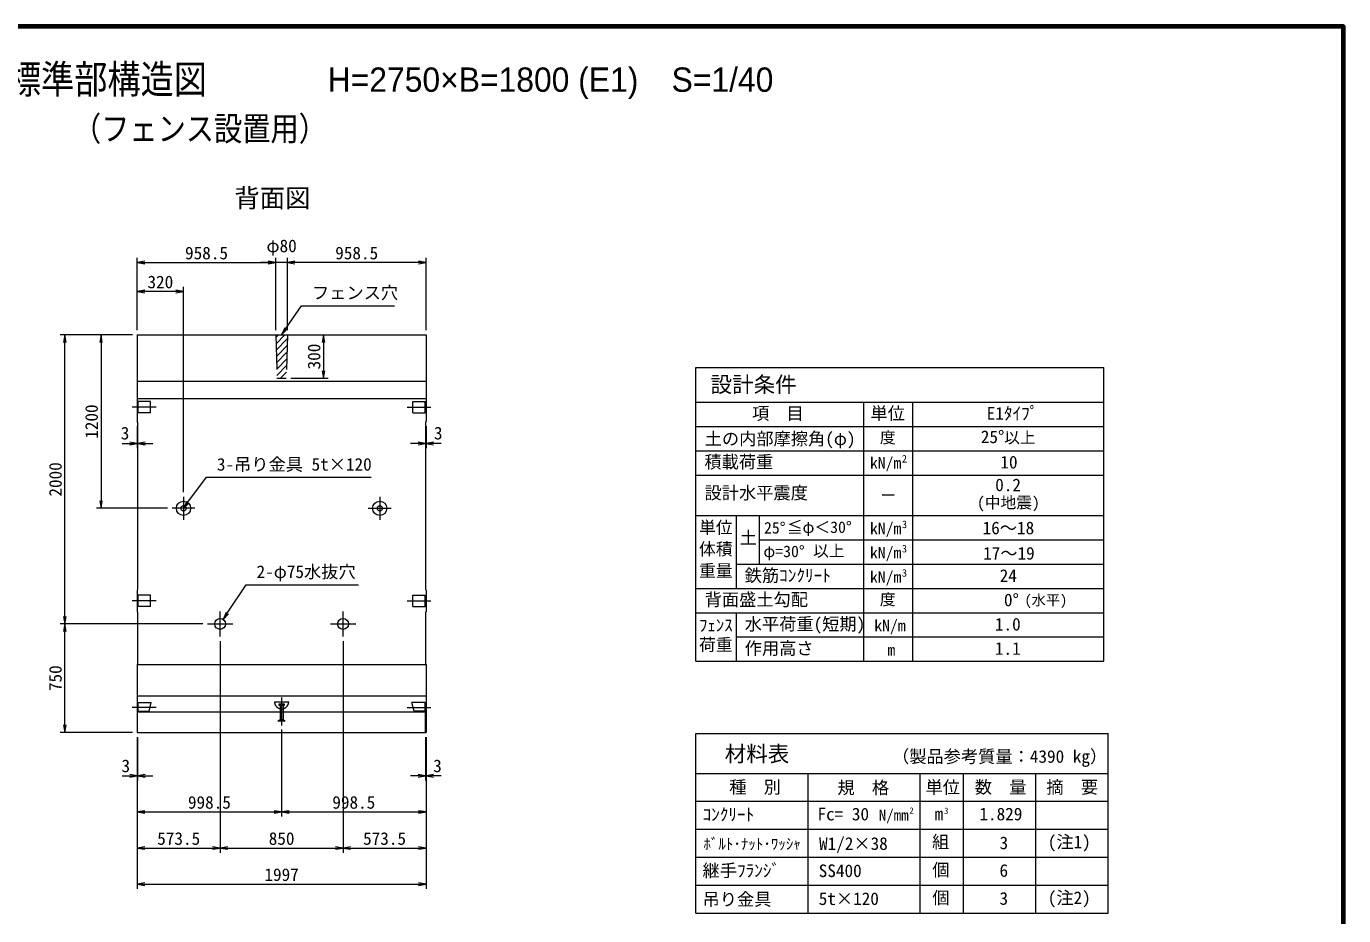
# Model space of a CAD drawing. Units: millimetres at full size, sheet at 1:40. Extents: x 108088 to 123888, y 10657 to 21690.
# Drawn here: x 114778 to 123888, y 15538 to 21690 of the extents above; entities that cross this region are included whole.
import ezdxf
from ezdxf.enums import TextEntityAlignment as Align

# ---------------------------------------------------------------- set-up
doc = ezdxf.new("R2010")
doc.units = ezdxf.units.MM
doc.header["$LTSCALE"] = 40
doc.linetypes.add('CHAIN', pattern=[18.5, 12, -1.5, 3.5, -1.5])
doc.linetypes.add('DASHED', pattern=[7.5, 6, -1.5])
for name, color, linetype, lineweight in [('01図枠', 1, 'Continuous', 70), ('0_2', 3, 'Continuous', 13), ('中心', 6, 'CHAIN', 9), ('外形線', 7, 'Continuous', 13), ('寸法', 2, 'Continuous', 9), ('細線', 4, 'Continuous', 9)]:
    doc.layers.add(name, color=color, linetype=linetype, lineweight=lineweight)
doc.layers.add('文字', color=7, linetype='Continuous')
doc.styles.add('ＭＳ ゴシック', font='')
doc.styles.add('ＭＳ Ｐゴシック', font='')
doc.styles.get('ＭＳ ゴシック').set_extended_font_data('MS Gothic')
doc.styles.get('ＭＳ Ｐゴシック').set_extended_font_data('MS PGothic')

# ---------------------------------------------------------------- blocks, each defined once
blk = doc.blocks.new('open_arrow')
at = {"color": 0, "linetype": 'Continuous', "lineweight": -2}
blk.add_lwpolyline([(7.5, 1.25), (0, 0), (7.5, -1.25)], dxfattribs=at)

msp = doc.modelspace()

# ---------------------------------------------------------------- hatches: boundary and pattern name
at = {"layer": '細線'}
h = msp.add_hatch(dxfattribs=at)
h.set_pattern_fill('USER', color=256, style=0, pattern_type=2)
h.set_pattern_definition([(45, (-9178.1, 14371.73), (-22.45064, 22.45064), [])])
h.paths.add_polyline_path([(116583.5, 19555.96), (116503.5, 19555.96), (116511, 19255.96), (116576, 19255.96)])

# ---------------------------------------------------------------- linework, layer by layer
at = {"layer": '01図枠'}
msp.add_lwpolyline([(108087.54, 10809.99), (123887.54, 10809.99), (123887.54, 21689.99), (108087.54, 21689.99)], close=True, dxfattribs=at)
at = {"layer": '0_2'}
for centre in [(115865, 18355.96), (117222, 18355.96)]:
    msp.add_circle(centre, 49, dxfattribs=at)
at = {"layer": '中心'}
for p, q in [((115676, 19055.97), (115511, 19055.97)), ((117411, 19055.97), (117576, 19055.97)), ((115865, 18434.96), (115865, 18276.96)), ((117222, 18434.96), (117222, 18276.96)), ((115944, 18355.96), (115786, 18355.96)), ((117143, 18355.96), (117301, 18355.96)), ((115676, 17715.96), (115511, 17715.96)), ((117411, 17715.96), (117576, 17715.96)), ((116118.5, 17468.46), (116118.5, 17643.46)), ((116968.5, 17468.46), (116968.5, 17643.46)), ((116031, 17555.96), (116206, 17555.96)), ((116881, 17555.96), (117056, 17555.96)), ((116543.5, 17048.06), (116543.5, 16853.06)), ((115676, 16978.61), (115511, 16978.61)), ((117411, 16978.61), (117576, 16978.61))]:
    msp.add_line(p, q, dxfattribs=at)
at = {"layer": '外形線'}
for p, q in [((115545, 19555.96), (117542, 19555.96)), ((115545, 19555.96), (115545, 18955.96)), ((117542, 19555.96), (117542, 18955.96)), ((115548, 18952.96), (115545, 18955.96)), ((115548, 18952.96), (115548, 17793.96)), ((117539, 18952.96), (117542, 18955.96)), ((117539, 18952.96), (117539, 17793.96)), ((115548, 17793.96), (115545, 17790.96)), ((115545, 17790.96), (115545, 17640.96)), ((117539, 17793.96), (117542, 17790.96)), ((117542, 17790.96), (117542, 17640.96)), ((115548, 17637.96), (115545, 17640.96)), ((115548, 17637.96), (115548, 17278.96)), ((117539, 17637.96), (117542, 17640.96)), ((117539, 17637.96), (117539, 17278.96)), ((115548, 17278.96), (115545, 17275.96)), ((115545, 17275.96), (115545, 16805.96)), ((117539, 17278.96), (117542, 17275.96)), ((117542, 17275.96), (117542, 16805.96)), ((115545, 16948.93), (117542, 16948.93)), ((115545, 16805.96), (117542, 16805.96))]:
    msp.add_line(p, q, dxfattribs=at)
at = {"layer": '外形線', "linetype": 'DASHED'}
for p, q in [((116503.5, 19555.96), (116511, 19255.96)), ((116583.5, 19555.96), (116576, 19255.96)), ((116511, 19255.96), (116576, 19255.96))]:
    msp.add_line(p, q, dxfattribs=at)
at = {"layer": '外形線'}
for centre in [(116118.5, 17555.96), (116968.5, 17555.96)]:
    msp.add_circle(centre, 37.5, dxfattribs=at)
at = {"layer": '寸法'}
for p, q in [((115545, 19587.96), (115545, 20087.97)), ((115545, 20055.97), (116503.5, 20055.97)), ((116687.5, 20055.97), (116399.5, 20055.97)), ((116503.5, 19587.96), (116503.5, 20087.97)), ((116503.5, 19587.96), (116503.5, 20087.97)), ((116583.5, 19587.96), (116583.5, 20087.97)), ((116583.5, 19587.96), (116583.5, 20087.97)), ((117542, 20055.97), (116583.5, 20055.97)), ((117542, 19587.96), (117542, 20087.97)), ((115545, 19587.96), (115545, 19887.96)), ((115545, 19587.96), (115545, 19887.96)), ((115865, 18466.96), (115865, 19887.96)), ((115865, 18716.96), (115865, 19887.96)), ((115865, 19855.96), (115545, 19855.96)), ((115865, 19855.96), (115545, 19855.96)), ((115513, 19555.96), (115013, 19555.96)), ((115045, 17555.96), (115045, 19555.96)), ((115513, 19555.96), (115263, 19555.96)), ((115295, 19555.96), (115295, 18355.96)), ((116615.5, 19555.96), (116865.5, 19555.96)), ((116833.5, 19555.96), (116833.5, 19255.96)), ((116608, 19255.96), (116865.5, 19255.96)), ((115545, 18923.96), (115545, 18772.82)), ((115548, 18920.96), (115548, 18772.82)), ((117539, 18920.96), (117539, 18772.82)), ((117542, 18923.96), (117542, 18772.82)), ((115441, 18804.82), (115652, 18804.82)), ((117646, 18804.82), (117435, 18804.82)), ((115754, 18355.96), (115263, 18355.96)), ((115999, 17555.96), (115013, 17555.96)), ((115999, 17555.96), (115013, 17555.96)), ((115045, 16805.96), (115045, 17555.96)), ((116118.5, 17436.46), (116118.5, 15973.96)), ((116118.5, 17436.46), (116118.5, 15973.96)), ((116968.5, 17436.46), (116968.5, 15973.96)), ((116968.5, 17436.46), (116968.5, 15973.96)), ((115513, 16805.96), (115013, 16805.96)), ((115545, 16773.96), (115545, 15723.96)), ((115545, 16773.96), (115545, 15973.96)), ((115545, 16773.96), (115545, 16473.96)), ((115545, 16773.96), (115545, 16223.96)), ((115548, 16773.96), (115548, 16473.96)), ((116543.5, 16825.38), (116543.5, 16223.96)), ((116543.5, 16825.38), (116543.5, 16223.96)), ((117539, 16773.96), (117539, 16473.96)), ((117542, 16773.96), (117542, 15723.96)), ((117542, 16773.96), (117542, 15973.96)), ((117542, 16773.96), (117542, 16473.96)), ((117542, 16773.96), (117542, 16223.96)), ((115441, 16505.96), (115652, 16505.96)), ((117646, 16505.96), (117435, 16505.96)), ((115545, 16255.96), (116543.5, 16255.96)), ((116543.5, 16255.96), (117542, 16255.96)), ((115545, 16005.96), (116118.5, 16005.96)), ((116118.5, 16005.96), (116968.5, 16005.96)), ((116968.5, 16005.96), (117542, 16005.96)), ((115545, 15755.96), (117542, 15755.96))]:
    msp.add_line(p, q, dxfattribs=at)
at = {"layer": '寸法', "color": 3}
for p, q in [((119408.66, 17802.01), (119408.66, 19329.39)), ((119408.66, 19329.39), (122228.66, 19329.39)), ((122228.66, 17298.01), (122228.66, 19329.39)), ((119408.66, 17298.01), (119408.66, 19090.01)), ((119408.66, 19090.01), (122228.66, 19090.01)), ((120568.66, 17298.01), (120568.66, 19090.01)), ((120908.66, 17298.01), (120908.66, 19090.01)), ((119408.66, 18922.01), (122228.66, 18922.01)), ((119408.66, 18754.01), (122228.66, 18754.01)), ((119408.66, 18586.01), (122228.66, 18586.01)), ((119408.66, 18306.01), (122228.66, 18306.01)), ((119688.66, 17802.01), (119688.66, 18306.01)), ((119848.66, 17970.01), (119848.66, 18306.01)), ((119848.66, 18138.01), (122228.66, 18138.01)), ((119688.66, 17970.01), (122228.66, 17970.01)), ((119408.66, 17802.01), (122228.66, 17802.01)), ((119408.66, 17634.01), (122228.66, 17634.01)), ((119688.66, 17298.01), (119688.66, 17634.01)), ((119688.66, 17466.01), (122228.66, 17466.01)), ((119408.66, 17298.01), (122228.66, 17298.01)), ((119408.66, 15555.75), (119408.66, 16798.01)), ((119408.66, 16798.01), (122258.66, 16798.01)), ((122258.66, 15555.75), (122258.66, 16798.01)), ((119408.66, 16522.63), (122258.66, 16522.63)), ((120183.66, 15555.75), (120183.66, 16522.63)), ((120958.66, 15555.75), (120958.66, 16522.63)), ((121258.66, 15555.75), (121258.66, 16522.63)), ((121258.66, 15749.13), (121258.66, 16522.63)), ((121758.66, 15555.75), (121758.66, 16522.63)), ((119408.66, 16329.26), (122258.66, 16329.26)), ((119408.66, 16135.88), (122258.66, 16135.88)), ((119408.66, 15942.51), (122258.66, 15942.51)), ((119408.66, 15749.13), (122258.66, 15749.13)), ((119408.66, 15555.75), (122258.66, 15555.75))]:
    msp.add_line(p, q, dxfattribs=at)
at = {"layer": '寸法', "color": 3, "linetype": 'DASHED'}
for p, q in [((116494.45, 17018.06), (116592.55, 17018.06)), ((116525.5, 17003.06), (116561.5, 17003.06)), ((116525.5, 16991.06), (116525.5, 17003.06)), ((116561.5, 16991.06), (116525.5, 16991.06)), ((116533.45, 16991.06), (116533.45, 16894.73)), ((116553.48, 16991.06), (116553.48, 16894.73)), ((116561.5, 17003.06), (116561.5, 16991.06)), ((116518.45, 16883.06), (116533.45, 16894.73)), ((116568.48, 16883.06), (116518.45, 16883.06)), ((116533.45, 16894.73), (116553.48, 16894.73)), ((116553.48, 16894.73), (116568.48, 16883.06))]:
    msp.add_line(p, q, dxfattribs=at)
at = {"layer": '寸法'}
for points in [[(116543.5, 19555.96), (116572.9, 19598.86), (116681.45, 19757.27), (117325.07, 19757.27)], [(115865, 18355.96), (115895.96, 18397.75), (116023.82, 18570.37), (117162, 18570.37)], [(116139.2, 17587.24), (116167.89, 17630.6), (116298.26, 17827.63), (117075.9, 17827.63)]]:
    msp.add_lwpolyline(points, dxfattribs=at)
at = {"layer": '寸法', "color": 3}
for centre in [(115865, 18355.96), (117222, 18355.96)]:
    msp.add_circle(centre, 18, dxfattribs=at)
at = {"layer": '寸法', "color": 3, "linetype": 'DASHED'}
msp.add_arc((116543.5, 17018.06), 49.05, 180, 0, dxfattribs=at)
at = {"layer": '細線'}
for p, q in [((115545, 19235.96), (117542, 19235.96)), ((115545, 19115.96), (117542, 19115.96)), ((115551, 19015.97), (115551, 19095.97)), ((115636, 19095.97), (115551, 19095.97)), ((115636, 19015.97), (115636, 19095.97)), ((117451, 19015.97), (117451, 19095.97)), ((117451, 19095.97), (117536, 19095.97)), ((117536, 19015.97), (117536, 19095.97)), ((115636, 19015.97), (115551, 19015.97)), ((117451, 19015.97), (117536, 19015.97)), ((115551, 17675.96), (115551, 17755.96)), ((115636, 17755.96), (115551, 17755.96)), ((115636, 17675.96), (115551, 17675.96)), ((115636, 17675.96), (115636, 17755.96)), ((117451, 17675.96), (117451, 17755.96)), ((117451, 17755.96), (117536, 17755.96)), ((117451, 17675.96), (117536, 17675.96)), ((117536, 17675.96), (117536, 17755.96)), ((115545, 17275.96), (117542, 17275.96)), ((115545, 17058.68), (117542, 17058.68)), ((115548, 16805.96), (115548, 16948.93)), ((117539, 16805.96), (117539, 16948.93))]:
    msp.add_line(p, q, dxfattribs=at)
at = {"layer": '細線', "linetype": 'DASHED'}
for p, q in [((115551, 16953.61), (115551, 17013.61)), ((115551, 17013.61), (115642, 17013.61)), ((115551, 16953.61), (115627, 16953.61)), ((115627, 16953.61), (115642, 17013.61)), ((117460, 16953.61), (117445, 17013.61)), ((117536, 17013.61), (117445, 17013.61)), ((117536, 16953.61), (117460, 16953.61)), ((117536, 16953.61), (117536, 17013.61))]:
    msp.add_line(p, q, dxfattribs=at)

# ---------------------------------------------------------------- block references
at = {"layer": '寸法', "xscale": 6.93, "yscale": 6.93}
for p in [(115545, 20055.97), (116583.5, 20055.97), (116583.5, 20055.97), (115545, 19855.96), (115545, 19855.96), (115548, 18804.82), (117542, 18804.82), (115548, 16505.96), (117542, 16505.96), (115545, 16255.96), (116543.5, 16255.96), (115545, 16005.96), (116118.5, 16005.96), (116968.5, 16005.96), (115545, 15755.96)]:
    msp.add_blockref('open_arrow', p, dxfattribs=at)
for p, rotation in [((116503.5, 20055.97), 180), ((116503.5, 20055.97), 180), ((117542, 20055.97), 180), ((115865, 19855.96), 180), ((115865, 19855.96), 180), ((116543.5, 19555.96), 55.6), ((115045, 19555.96), 270), ((115295, 19555.96), 270), ((116833.5, 19555.96), 270), ((116833.5, 19255.96), 90), ((115545, 18804.82), 180), ((117539, 18804.82), 180), ((115295, 18355.96), 90), ((115865, 18355.96), 53.5), ((115045, 17555.96), 90), ((116139.2, 17587.24), 56.5), ((115045, 17555.96), 270), ((115045, 16805.96), 90), ((115545, 16505.96), 180), ((117539, 16505.96), 180), ((116543.5, 16255.96), 180), ((117542, 16255.96), 180), ((116118.5, 16005.96), 180), ((116968.5, 16005.96), 180), ((117542, 16005.96), 180), ((117542, 15755.96), 180)]:
    msp.add_blockref('open_arrow', p, dxfattribs=dict(at, rotation=rotation))

# ---------------------------------------------------------------- texts
at = {"layer": '寸法', "style": 'ＭＳ ゴシック'}
for s, p in [('958.5', (116024.25, 20121.97)), ('φ80', (116543.5, 20171.44)), ('958.5', (117062.75, 20121.97)), ('320', (115705, 19921.96)), ('320', (115705, 19921.96)), ('3', (115460.62, 18876.26)), ('3', (117626.39, 18876.26)), ('3', (115465.89, 16574.57)), ('3', (117621.12, 16574.57)), ('998.5', (116044.25, 16321.96)), ('998.5', (117042.75, 16321.96)), ('573.5', (115831.75, 16071.96)), ('850', (116543.5, 16071.96)), ('573.5', (117255.25, 16071.96)), ('1997', (116543.5, 15821.96))]:
    msp.add_text(s, height=87.35, dxfattribs=at).set_placement(p, align=Align.MIDDLE_CENTER)
for s, p in [('フェンス穴', (116753.45, 19777.27)), ('3-吊り金具 5t×120', (116095.82, 18590.37)), ('2-φ75水抜穴', (116370.26, 17847.63))]:
    msp.add_text(s, height=87.35, dxfattribs=at).set_placement(p, align=Align.BOTTOM_LEFT)
for s, p in [('300', (116767.5, 19405.96)), ('1200', (115229, 18955.96)), ('2000', (114979, 18555.96)), ('750', (114979, 17180.96))]:
    msp.add_text(s, height=87.35, rotation=90, dxfattribs=at).set_placement(p, align=Align.MIDDLE_CENTER)
at = {"layer": '寸法', "color": 3, "style": 'ＭＳ ゴシック'}
for s, height, p in [('設計条件', 109.2, (119509.63, 19125.26)), ('項\u3000目', 87.35, (119796.05, 18943.25)), ('単位', 87.35, (120615.25, 18943.25)), ('E1ﾀｲﾌﾟ', 87.35, (121419.33, 18943.25)), ('土の内部摩擦角(φ)', 87.35, (119468.98, 18767.38)), ('度', 79.75, (120680.45, 18782.32)), ('25°', 87.35, (121378.49, 18780.87)), ('以上', 79.75, (121539.48, 18782.32)), ('積載荷重', 87.35, (119467.08, 18607.38)), ('kN/m', 79.75, (120611.51, 18606.57)), ('2', 52.22, (120832.66, 18657.04)), ('10', 87.35, (121513.81, 18605.41)), ('設計水平震度', 87.35, (119467.94, 18393.07)), ('0.2', 87.35, (121478.04, 18448.02)), ('ー', 79.75, (120683.44, 18383.04)), ('(中地震)', 79.75, (121351.88, 18331.99)), ('25°', 79.75, (119879.42, 18157.73)), ('≦φ＜30°', 79.75, (120037.12, 18161.75)), ('kN/m', 79.75, (120611.94, 18153)), ('3', 52.22, (120833.08, 18203.47)), ('16～18', 87.35, (121390.87, 18150.62)), ('土', 87.35, (119710.97, 18083.43)), ('φ=30°', 79.75, (119874.93, 17994.63)), ('以上', 79.75, (120218.56, 17998.32)), ('kN/m', 79.75, (120611.94, 17985)), ('3', 52.22, (120833.08, 18035.47)), ('17～19', 87.35, (121394.24, 17975.31)), ('鉄筋ｺﾝｸﾘｰﾄ', 87.35, (119745.68, 17821.93)), ('kN/m', 79.75, (120611.94, 17817)), ('3', 52.22, (120833.08, 17867.47)), ('24', 87.35, (121509.14, 17820.46)), ('背面盛土勾配', 87.35, (119468.66, 17655.25)), ('度', 79.75, (120680.45, 17662.32)), ('0°', 87.35, (121538.56, 17652.27)), ('(水平)', 72.16, (121680.89, 17663.78)), ('水平荷重(短期)', 87.35, (119745.68, 17485.93)), ('kN/m', 79.75, (120641.94, 17481)), ('1.0', 87.35, (121475.95, 17484.46)), ('作用高さ', 87.35, (119745.68, 17317.93)), ('1.1', 87.35, (121475.95, 17316.46)), ('m', 79.75, (120732.01, 17313)), ('材料表', 109.2, (119607.53, 16570.76)), ('種\u3000別', 87.35, (119638.94, 16357.92)), ('規\u3000格', 87.35, (120387.09, 16353.78)), ('単位', 87.35, (120996.29, 16356.98)), ('数\u3000量', 87.35, (121336.69, 16357.72)), ('摘\u3000要', 87.35, (121831.68, 16357.33)), ('ｺﾝｸﾘｰﾄ', 87.35, (119454.31, 16168.77)), ('Fc= 30', 87.35, (120249.08, 16171.19)), ('N/mm', 75.95, (120672.83, 16173.37)), ('2', 43.67, (120884.39, 16230.61)), ('m', 87.35, (121059.24, 16172.35)), ('3', 43.67, (121124.63, 16229.06)), ('ﾎﾞﾙﾄ･ﾅｯﾄ･ﾜｯｼｬ', 75.95, (119460.14, 15973.96)), ('W1/2×38', 87.35, (120259.85, 15967.28)), ('組', 87.35, (121041.34, 15978.97)), ('(注1)', 87.35, (121841.34, 15978.97)), ('継手ﾌﾗﾝｼﾞ', 87.35, (119454.09, 15780.71)), ('SS400', 87.35, (120257.64, 15779.17)), ('個 ', 87.35, (121042.67, 15785.6)), ('吊り金具', 87.35, (119454.09, 15582.01)), ('5t×120', 87.35, (120257.64, 15585.79)), ('個 ', 87.35, (121042.67, 15592.22)), ('(注2)', 87.35, (121841.34, 15592.22))]:
    msp.add_text(s, height=height, dxfattribs=at).set_placement(p, align=Align.BOTTOM_LEFT)
for s, p in [('単位', (119429.8, 18266.42)), ('体積', (119429.8, 18116.78)), ('重量', (119429.8, 17967.14)), ('ﾌｪﾝｽ', (119429.8, 17590.14)), ('荷重', (119429.8, 17455.47))]:
    msp.add_text(s, height=85.24, dxfattribs=at).set_placement(p, align=Align.TOP_LEFT)
for s, p in [('（製品参考質量：4390 kg）', (122252.61, 16569.65)), ('1.829', (121665.9, 16171.67)), ('3', (121567.37, 15971.95)), ('6', (121567.11, 15780.95)), ('3', (121567.11, 15587.57))]:
    msp.add_text(s, height=87.35, dxfattribs=at).set_placement(p, align=Align.BOTTOM_RIGHT)
at = {"layer": '文字', "style": 'ＭＳ Ｐゴシック', "width": 0.85}
for s, height, p in [(' KLウォール3型（Eタイプ）標準部構造図\u3000\u3000\u3000\u3000\u3000\u3000\u3000\u3000\u3000\u3000\u3000\u3000\u3000\u3000 \u3000\u3000\u3000\u3000', 197.9, (115987.54, 21165.77)), ('（フェンス設置用）', 168.3, (115978.69, 20847.73))]:
    msp.add_text(s, height=height, dxfattribs=at).set_placement(p, align=Align.BOTTOM_CENTER)
at = {"layer": '文字', "style": 'ＭＳ Ｐゴシック'}
msp.add_text('H=2750×B=1800 (E1)\u3000S=1/40', height=168.3, dxfattribs=at).set_placement((116862.32, 21186.61), align=Align.BOTTOM_LEFT)
msp.add_text(' 背面図 ', height=128.7, dxfattribs=at).set_placement((116479.67, 20399.35), align=Align.BOTTOM_CENTER)

doc.saveas('drawing.dxf')
